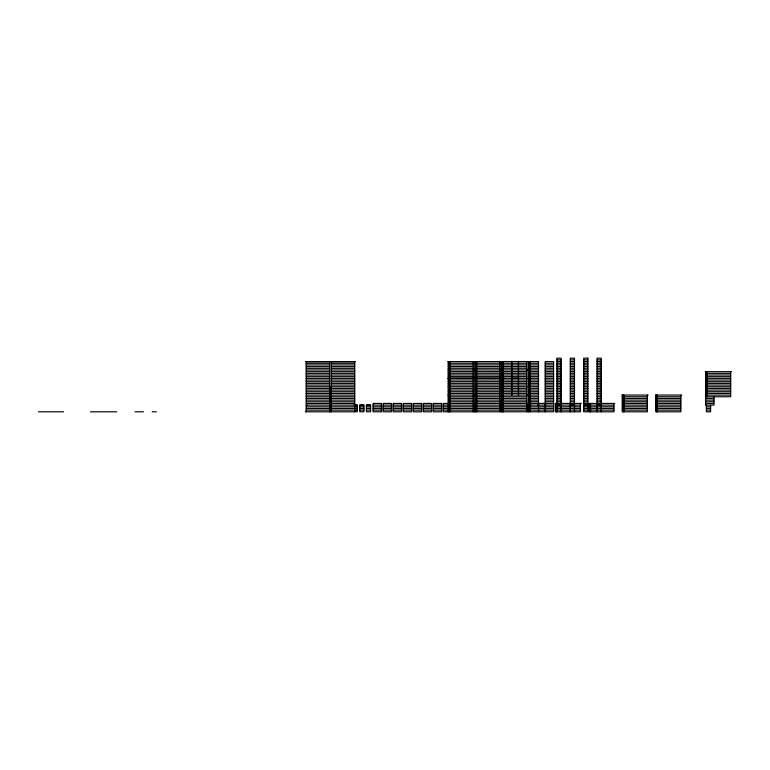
<?xml version="1.0" encoding="UTF-8"?>
<svg xmlns="http://www.w3.org/2000/svg" width="770" height="770" viewBox="0 0 770 770"><rect width="100%" height="100%" fill="white"/><g stroke="black" fill="none" stroke-linecap="round" stroke-linejoin="round"><path stroke-width="1.16" d="M556.931 359.869L561.109 359.869M570.31 359.869L574.487 359.869M583.689 359.869L587.866 359.869M597.058 359.869L601.245 359.869M305.382 361.621L355.548 361.621M447.89 361.602L474.147 361.602M474.638 361.592L500.904 361.592M501.568 361.553L527.662 361.553M556.931 361.534L561.109 361.534M570.31 361.534L574.487 361.534M583.689 361.534L587.866 361.534M597.058 361.534L601.245 361.534M556.931 363.209L561.109 363.209M570.31 363.209L574.487 363.209M583.689 363.209L587.866 363.209M597.058 363.209L601.245 363.209M306.219 363.315L329.627 363.315M331.302 363.315L354.71 363.315M448.227 363.248L473.309 363.248M474.984 363.248L500.067 363.248M501.742 363.257L526.824 363.248M528.499 363.257L538.528 363.248M545.218 363.248L553.582 363.248M306.219 364.98L329.627 364.98M331.302 364.98L354.71 364.98M448.227 364.913L473.309 364.913M474.984 364.913L500.067 364.913M501.742 364.913L526.824 364.913M528.499 364.932L538.528 364.913M545.218 364.913L553.582 364.913M556.931 364.884L561.109 364.884M570.31 364.884L574.487 364.884M583.689 364.884L587.866 364.884M597.058 364.884L601.245 364.884M448.227 366.587L473.309 366.587M500.067 366.587L474.984 366.587L475.822 366.626M501.742 366.587L526.824 366.587M528.499 366.607L538.528 366.587M545.218 366.587L553.582 366.587M556.931 366.568L561.109 366.568M570.31 366.568L574.487 366.568M583.689 366.568L587.866 366.568M597.058 366.568L601.245 366.568M306.219 366.655L329.627 366.655M331.302 366.655L354.71 366.655M306.219 368.329L329.627 368.329M331.302 368.329L354.71 368.329M448.227 368.262L473.309 368.262M474.984 368.262L500.067 368.262M501.742 368.262L526.824 368.262M528.499 368.281L538.528 368.262M545.218 368.262L553.582 368.262M556.931 368.243L561.109 368.243M570.31 368.243L574.487 368.243M583.689 368.243L587.866 368.243M597.058 368.243L601.245 368.243M448.053 369.937L474.147 369.937M474.811 369.937L500.904 369.937M501.568 369.937L527.662 369.937M528.499 369.966L538.528 369.937M545.218 369.937L553.582 369.937M556.931 369.918L561.109 369.918M570.31 369.918L574.487 369.918M583.689 369.918L587.866 369.918M597.058 369.918L601.245 369.918M306.219 369.995L329.627 369.995M331.302 369.995L354.71 369.995M306.219 371.669L329.627 371.669M331.302 371.669L354.71 371.669M448.227 371.621L473.309 371.621M474.984 371.641L500.067 371.621M501.742 371.621L526.824 371.621M528.499 371.641L538.528 371.621M545.218 371.621L553.582 371.621M556.931 371.592L561.109 371.592M570.31 371.602L574.487 371.592M583.689 371.592L587.866 371.592M597.058 371.592L601.245 371.592M705.233 371.66L731.5 371.66M306.219 373.344L329.627 373.344M331.302 373.344L354.71 373.344M448.227 373.296L473.309 373.296M474.984 373.315L500.067 373.296M501.742 373.296L526.824 373.296M528.499 373.315L538.528 373.296M545.218 373.296L553.582 373.296M556.931 373.277L561.109 373.277M570.31 373.277L574.487 373.277M583.689 373.277L587.866 373.277M597.058 373.277L601.245 373.277M705.58 373.344L730.663 373.344M556.931 374.952L561.109 374.952M570.31 374.952L574.487 374.952M583.689 374.952L587.866 374.952M597.058 374.952L601.245 374.952M306.219 375.019L329.627 375.019M331.302 375.019L354.71 375.019M448.227 374.971L473.309 374.971M474.984 374.98L500.067 374.971M501.742 374.971L526.824 374.971M528.499 374.98L538.528 374.971M545.218 374.971L553.582 374.971M705.58 375.019L730.663 375.019M306.219 376.684L329.627 376.684M331.302 376.684L354.71 376.684M448.227 376.636L473.309 376.636M474.984 376.655L500.067 376.636M501.742 376.655L526.824 376.636M528.499 376.655L538.528 376.636M545.218 376.636L553.582 376.636M556.931 376.626L561.109 376.626M570.31 376.626L574.487 376.626M583.689 376.626L587.866 376.626M597.058 376.626L601.245 376.626M705.58 376.684L730.663 376.684M448.053 378.311L474.147 378.311M474.811 378.311L500.904 378.311M501.568 378.311L527.662 378.311M528.499 378.311L538.528 378.291M545.218 378.311L553.582 378.291M556.931 378.291L561.109 378.291M570.31 378.291L574.487 378.291M583.689 378.291L587.866 378.291M597.058 378.291L601.245 378.291M306.219 378.359L329.627 378.359M331.302 378.359L354.71 378.359M447.89 378.33L474.147 378.33M474.638 378.33L500.904 378.33M501.742 378.33L504.129 378.33M511.607 378.33L518.634 378.33M528.499 378.33L530.886 378.33M705.58 378.359L730.663 378.359M306.219 380.034L329.627 380.034M331.302 380.034L354.71 380.034M448.227 379.995L473.309 379.995M474.984 379.995L500.067 379.995M501.742 379.995L526.824 379.985M528.499 379.995L538.528 379.985M545.218 379.985L553.582 379.985M556.931 379.985L561.109 379.985M570.31 379.985L574.487 379.985M583.689 379.985L587.866 379.985M597.058 379.985L601.245 379.985M705.58 380.034L730.663 380.034M448.227 381.67L473.309 381.67M474.984 381.689L500.067 381.67M501.742 381.67L526.824 381.66M528.499 381.67L538.528 381.66M545.218 381.66L553.582 381.66M556.931 381.66L561.109 381.66M570.31 381.66L574.487 381.66M583.689 381.66L587.866 381.66M597.058 381.66L601.245 381.66M306.219 381.708L329.627 381.708M331.302 381.708L354.71 381.708M705.58 381.708L730.663 381.708M306.219 383.373L329.627 383.373M331.302 383.373L354.71 383.373M448.227 383.344L473.309 383.344M474.984 383.344L500.067 383.344M501.742 383.344L526.824 383.325M528.499 383.344L538.528 383.325M545.218 383.325L553.582 383.325M556.931 383.325L561.109 383.325M570.31 383.325L574.487 383.325M583.689 383.325L587.866 383.325M597.058 383.325L601.245 383.325M705.58 383.373L730.663 383.373M306.219 385.048L329.627 385.048M331.302 385.048L354.71 385.048M448.227 385.019L473.309 385.019M474.984 385.019L500.067 385.019M501.742 385.019L526.824 385M528.499 385.019L538.528 385M545.218 385L553.582 385M556.931 384.981L561.109 384.981M570.31 385L574.487 384.981M583.689 384.981L587.866 384.981M597.058 385L601.245 384.981M705.58 385.048L730.663 385.048M306.219 386.723L354.71 386.723M448.053 386.684L474.147 386.684M474.811 386.684L500.904 386.684M501.568 386.684L527.662 386.684M528.499 386.684L538.528 386.675M545.218 386.675L553.582 386.675M556.931 386.675L561.109 386.675M570.31 386.675L574.487 386.675M583.689 386.675L587.866 386.675M597.058 386.675L601.245 386.675M705.58 386.723L730.663 386.723M306.219 388.398L354.71 388.398M448.227 388.378L473.309 388.378M474.984 388.378L500.067 388.378M501.742 388.378L526.824 388.359M528.499 388.378L538.528 388.359M545.218 388.359L553.582 388.359M556.931 388.34L561.109 388.34M570.31 388.34L574.487 388.34M583.689 388.34L587.866 388.34M597.058 388.34L601.245 388.34M705.58 388.398L730.663 388.398M556.931 390.015L561.109 390.015M570.31 390.015L574.487 390.015M583.689 390.015L587.866 390.015M597.058 390.015L601.245 390.015M306.219 390.063L354.71 390.063M448.227 390.053L473.309 390.053M474.984 390.053L500.067 390.053M501.742 390.053L526.824 390.034M528.499 390.053L538.528 390.034M545.218 390.034L553.582 390.034M705.58 390.063L730.663 390.063M306.219 391.738L354.71 391.738M448.227 391.718L473.309 391.718M474.984 391.718L500.067 391.718M501.742 391.718L526.824 391.709M528.499 391.718L538.528 391.709M545.218 391.709L553.582 391.709M556.931 391.689L561.109 391.689M570.31 391.689L574.487 391.689M583.689 391.689L587.866 391.689M597.058 391.709L601.245 391.689M705.58 391.738L730.663 391.738M448.227 393.393L473.309 393.393M474.984 393.393L500.067 393.393M501.742 393.393L526.824 393.374M528.499 393.393L538.528 393.374M545.218 393.374L553.582 393.374M556.931 393.374L561.109 393.374M570.31 393.374L574.487 393.374M583.689 393.374L587.866 393.374M597.058 393.374L601.245 393.374M306.219 393.412L354.71 393.412M705.58 393.412L730.663 393.412M306.219 395.087L354.71 395.087M447.89 395.068L474.147 395.068M474.638 395.068L500.904 395.048M501.568 395.048L527.662 395.048M528.499 395.068L538.528 395.029M545.218 395.029L553.582 395.029M556.931 395.048L561.109 395.048M570.31 395.048L574.487 395.048M583.689 395.048L587.866 395.048M597.058 395.048L601.245 395.048M621.939 395.068L648.205 395.068M655.385 395.068L681.652 395.068M705.58 395.087L730.663 395.087M306.219 396.752L354.71 396.752M448.227 396.743L473.309 396.743M474.984 396.752L500.067 396.743M501.742 396.743L526.824 396.743M528.499 396.743L538.528 396.723M545.218 396.723L553.582 396.723M556.931 396.723L561.109 396.723M570.31 396.723L574.487 396.723M583.689 396.723L587.866 396.723M597.058 396.723L601.245 396.723M622.285 396.752L647.368 396.752M655.732 396.752L680.815 396.752M705.58 396.752L730.663 396.752L730.663 371.669M306.219 398.427L354.71 398.427M448.227 398.408L473.309 398.408M474.984 398.408L500.067 398.408M501.742 398.408L526.824 398.408M528.499 398.408L538.528 398.398M545.218 398.398L553.582 398.398M556.931 398.408L561.109 398.398M570.31 398.398L574.487 398.398M583.689 398.398L587.866 398.398M597.058 398.408L601.245 398.398M622.285 398.427L647.368 398.427M655.732 398.427L680.815 398.427M705.58 398.427L713.944 398.427M306.219 400.102L354.71 400.102M448.227 400.082L473.309 400.082M474.984 400.102L500.067 400.082M501.742 400.082L526.824 400.082M528.499 400.082L538.528 400.063M545.218 400.063L553.582 400.063M556.931 400.082L561.109 400.082M570.31 400.082L574.487 400.082M583.689 400.082L587.866 400.082M597.058 400.082L601.245 400.082M622.285 400.102L647.368 400.102M655.732 400.102L680.815 400.102M705.58 400.102L713.944 400.102M530.174 401.738L538.528 401.738M545.218 401.738L553.582 401.738M306.219 401.776L354.71 401.776M448.227 401.757L473.309 401.757M474.984 401.776L500.067 401.757M501.742 401.757L526.824 401.757M528.499 401.757L530.886 401.757M556.931 401.757L561.109 401.757M570.31 401.757L574.487 401.757M583.689 401.757L587.866 401.757M597.058 401.757L601.245 401.757M622.285 401.776L647.368 401.776M655.732 401.776L680.815 401.776M705.58 401.776L713.944 401.776M306.219 403.442L354.71 403.442M553.582 403.413L443.347 403.432L443.347 411.806L553.582 411.786L553.582 361.573L545.218 361.553L545.218 411.786M555.218 403.432L581.312 403.432M583.689 403.432L587.866 403.432M588.665 403.432L614.758 403.432M622.285 403.442L647.368 403.442M655.732 403.442L680.815 403.442M705.58 403.442L713.944 403.442M306.97 405.097L306.219 405.097L357.222 405.116L357.222 411.806L305.382 411.806M354.123 405.097L357.222 405.097M359.734 405.097L363.912 405.097L363.912 411.806L359.734 411.806L359.734 405.116L363.912 405.116M366.424 405.097L370.601 405.097L370.601 411.806L366.424 411.806L366.424 405.116L370.601 405.116M530.174 405.097L538.528 405.097M545.218 405.097L553.582 405.097M556.931 405.097L561.109 405.097M570.31 405.097L574.487 405.097M597.058 405.097L601.245 405.097M373.103 405.116L381.468 405.116M383.142 405.116L391.507 405.116M393.172 405.116L401.536 405.116M403.211 405.116L411.575 405.116M413.24 405.116L421.604 405.116M423.279 405.116L431.643 405.116M433.308 405.116L441.672 405.116M443.347 405.116L528.297 405.116M528.499 405.116L530.886 405.116M537.662 405.116L545.863 405.116M555.391 405.116L580.474 405.116M588.838 405.116L613.921 405.116M622.285 405.116L647.368 405.116M655.732 405.116L680.815 405.116M306.219 406.791L357.222 406.791M359.734 406.791L363.912 406.791M366.424 406.791L370.601 406.791M373.103 406.791L381.468 406.791M383.142 406.791L391.507 406.791M393.172 406.791L401.536 406.791M403.211 406.791L411.575 406.791M413.24 406.791L421.604 406.791M423.279 406.791L431.643 406.791M433.308 406.791L441.672 406.791M443.347 406.791L528.297 406.791M528.499 406.791L553.582 406.772M555.391 406.791L580.474 406.791M583.689 406.791L587.866 406.791M588.838 406.791L613.921 406.791M622.285 406.791L647.368 406.791M655.732 406.791L680.815 406.791M706.417 406.791L710.595 406.791M306.219 408.466L357.222 408.466M359.734 408.466L363.912 408.466M366.424 408.466L370.601 408.466M373.103 408.466L381.468 408.466M383.142 408.466L391.507 408.466M393.172 408.466L401.536 408.466M403.211 408.466L411.575 408.466M413.24 408.466L421.604 408.466M423.279 408.466L431.643 408.466M433.308 408.466L441.672 408.466M443.347 408.466L528.297 408.466M528.499 408.466L553.582 408.447M555.391 408.466L580.474 408.466M583.689 408.466L587.866 408.466M588.838 408.466L613.921 408.466M622.285 408.466L647.368 408.466M655.732 408.466L680.815 408.466M706.417 408.466L710.595 408.466M306.219 410.131L357.222 410.131M359.734 410.131L363.912 410.131M366.424 410.131L370.601 410.131M373.103 410.131L381.468 410.131M383.142 410.131L391.507 410.131M393.172 410.131L401.536 410.131M403.211 410.131L411.575 410.131M413.24 410.131L421.604 410.131M423.279 410.131L431.643 410.131M433.308 410.131L441.672 410.131M443.347 410.131L528.297 410.131M528.499 410.131L553.582 410.121M555.391 410.131L580.474 410.131M583.689 410.131L587.866 410.131M588.838 410.131L613.921 410.131M622.285 410.131L647.368 410.131M655.732 410.131L680.815 410.131M706.417 410.131L710.595 410.131M38.5 411.806L63.583 411.806M90.475 411.806L116.742 411.806M135.058 411.806L143.422 411.806M152.181 411.806L156.368 411.806M713.944 396.752L713.944 405.116L705.58 405.116L705.58 371.669M710.595 405.116L710.595 411.806L706.417 411.806L706.417 405.116M707.255 371.669L707.255 396.752M706.417 371.669L706.417 396.752M680.815 395.087L680.815 411.806L655.732 411.806L655.732 395.087M657.397 395.087L657.397 411.806M656.569 395.087L656.569 411.806M647.368 395.087L647.368 411.806L622.285 411.806L622.285 395.087M623.95 395.087L623.95 411.806M623.122 395.087L623.122 411.806M613.921 403.442L613.921 411.806L588.838 411.806L588.838 403.442M601.245 411.806L601.245 358.194L597.058 358.175L597.058 411.806M590.513 403.442L590.513 411.806M589.676 403.442L589.676 411.806M580.474 403.442L580.474 411.806L555.391 411.806L555.391 403.442M574.487 411.806L574.487 358.194L570.31 358.175L570.31 411.806M561.109 411.806L561.109 358.194L556.931 358.175L557.066 411.806M556.229 403.442L556.229 411.806M538.528 411.786L538.528 361.573L528.499 361.573L528.499 411.806M530.174 361.573L530.174 411.786M526.824 361.573L526.824 411.806M518.46 361.573L518.46 395.048M511.771 361.573L511.771 395.048M503.416 361.573L503.416 411.806M502.579 395.068L502.579 411.806M501.742 361.573L501.742 411.806M500.067 361.573L500.067 411.806M476.659 361.573L476.659 411.806M475.822 361.573L475.822 411.806M474.984 361.573L474.984 411.806M473.309 361.573L473.309 411.806M449.901 361.573L449.901 411.806M449.064 361.573L449.064 411.806M448.227 361.573L448.227 411.806M354.71 411.806L354.71 361.64L331.302 361.64L331.302 411.806M329.627 411.806L329.627 361.64L306.219 361.64L306.219 411.806M587.866 358.175L583.689 358.175L583.689 411.806L587.866 411.806L587.866 358.194M381.468 403.432L373.103 403.432L373.103 411.806L381.468 411.806L381.468 403.442M391.507 403.432L383.142 403.442L383.142 411.806L391.507 411.806L391.507 403.442M401.536 403.432L393.172 403.442L393.172 411.806L401.536 411.806L401.536 403.442M411.575 403.432L403.211 403.442L403.211 411.806L411.575 411.806L411.575 403.442M421.604 403.432L413.24 403.442L413.24 411.806L421.604 411.806L421.604 403.442M431.643 403.432L423.279 403.432L423.279 411.806L431.643 411.806L431.643 403.442M441.672 403.432L433.308 403.442L433.308 411.806L441.672 411.806L441.672 403.442M587.866 405.097L583.689 405.097L587.866 405.116"/></g></svg>
